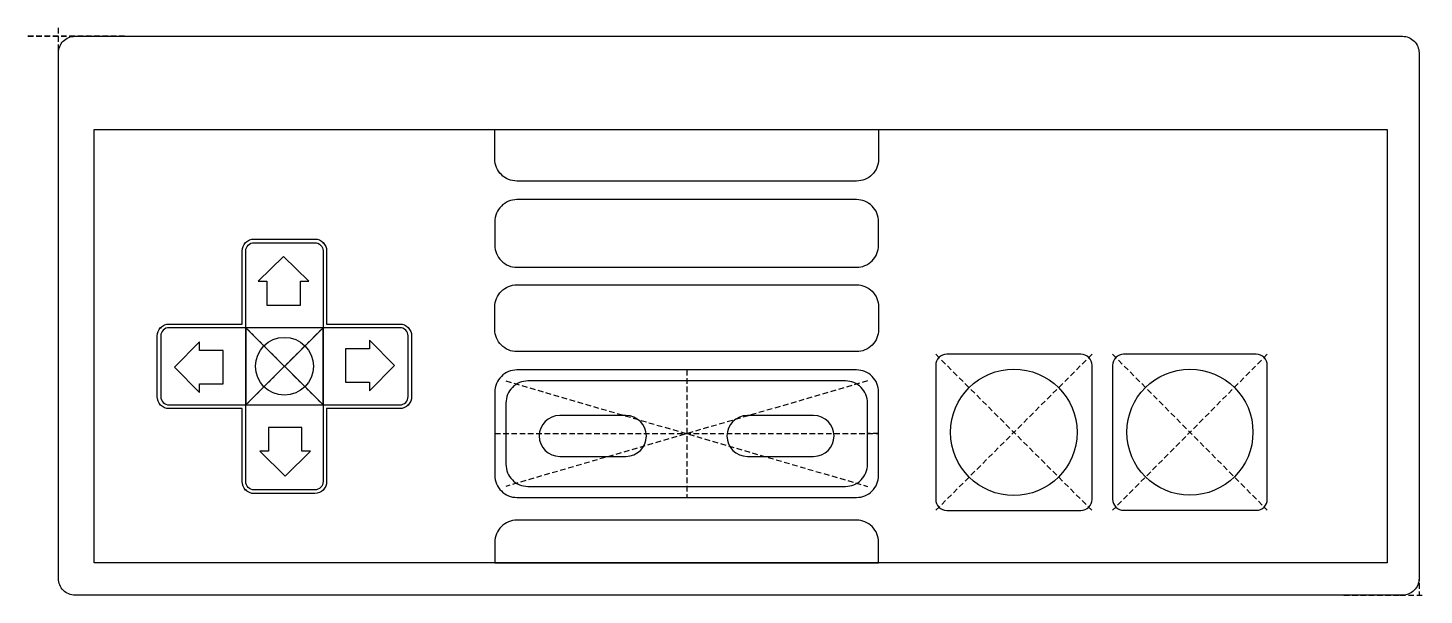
# Model space of a CAD drawing. Header units: millimetres. Extents: x -64 to 62, y -25 to 26.
import ezdxf

# ---------------------------------------------------------------- set-up
doc = ezdxf.new("R2010")
doc.units = ezdxf.units.MM
doc.linetypes.add('DASHED', pattern=[0.75, 0.5, -0.25])
doc.layers.get('0').update_dxf_attribs({"linetype": 'CONTINUOUS'})

msp = doc.modelspace()

# ---------------------------------------------------------------- linework, layer by layer
at = {"linetype": 'DASHED'}
for p, q in [((-55.63, 25.36), (-64.39, 25.36)), ((-64.39, 25.36), (-60.01, 25.36)), ((-61.62, 24.11), (-61.62, 26.12)), ((-61.62, 12.93), (-61.62, 24.11)), ((-37.65, -1.04), (-44.65, -8.04)), ((-44.65, -1.04), (-37.65, -8.04)), ((32, -3.45), (17.84, -17.6)), ((17.84, -3.45), (32, -17.6)), ((47.88, -3.45), (33.86, -17.58)), ((33.86, -3.45), (47.88, -17.58)), ((-4.71, -4.87), (-4.71, -16.42)), ((-4.71, -4.87), (-4.71, -5.87)), ((11.67, -5.87), (-21.09, -15.42)), ((-21.09, -5.87), (11.67, -15.42)), ((-22.09, -10.64), (12.67, -10.64)), ((12.67, -10.64), (11.67, -10.64)), ((61.62, -19.21), (61.62, -23.45)), ((61.62, -23.45), (61.62, -25.27)), ((54.82, -25.27), (59.91, -25.27)), ((59.91, -25.27), (62.08, -25.27))]:
    msp.add_line(p, q, dxfattribs=at)
for p, q in [((-37.65, -1.04), (-44.65, -1.04)), ((-44.65, -1.04), (-44.65, -8.04)), ((-44.65, -1.04), (-37.65, -8.04)), ((-37.65, -1.04), (-44.65, -8.04)), ((-37.65, -8.04), (-37.65, -1.04)), ((-44.65, -8.04), (-44.39, -7.78)), ((-44.65, -8.04), (-37.65, -8.04))]:
    msp.add_line(p, q)
for points in [[(60.12, -25.27), (-60.12, -25.27, -0.414214), (-61.62, -23.77), (-61.62, 23.86, -0.414214), (-60.12, 25.36), (60.12, 25.36, -0.414214), (61.62, 23.86), (61.62, -23.77, -0.414214)], [(-22.09, 16.92), (12.67, 16.92), (12.67, 14.24, -0.414214), (10.67, 12.24), (-20.09, 12.24, -0.414214), (-22.09, 14.24)], [(10.67, 10.56), (-20.09, 10.56, 0.414214), (-22.09, 8.56), (-22.09, 6.43, 0.414214), (-20.09, 4.43), (10.67, 4.43, 0.414214), (12.67, 6.43), (12.67, 8.56, 0.414214)], [(-37.33, 5.91), (-37.33, -0.71), (-30.7, -0.71, -0.414214), (-29.63, -1.79), (-29.63, -7.29, -0.414214), (-30.7, -8.37), (-37.33, -8.37), (-37.33, -14.99, -0.414214), (-38.4, -16.07), (-43.9, -16.07, -0.414214), (-44.98, -14.99), (-44.98, -8.37), (-51.6, -8.37, -0.414214), (-52.68, -7.29), (-52.68, -1.79, -0.414214), (-51.6, -0.71), (-44.98, -0.71), (-44.98, 5.91, -0.414214), (-43.9, 6.99), (-38.4, 6.99, -0.414214)], [(-37.65, -1.04), (-44.65, -1.04), (-44.65, 5.91, -0.414214), (-43.9, 6.66), (-38.4, 6.66, -0.414214), (-37.65, 5.91)], [(-20.09, 2.84), (10.67, 2.84, -0.414214), (12.67, 0.84), (12.67, -1.21, -0.414214), (10.67, -3.21), (-20.09, -3.21, -0.414214), (-22.09, -1.21), (-22.09, 0.84, -0.414214)], [(-44.65, -1.04), (-51.6, -1.04, 0.414214), (-52.35, -1.79), (-52.35, -7.29, 0.414214), (-51.6, -8.04), (-44.65, -8.04)], [(-37.65, -8.04), (-30.7, -8.04, 0.414214), (-29.95, -7.29), (-29.95, -1.79, 0.414214), (-30.7, -1.04), (-37.65, -1.04)], [(31, -3.45), (18.84, -3.45, 0.414214), (17.84, -4.45), (17.84, -16.6, 0.414214), (18.84, -17.6), (31, -17.6, 0.414214), (32, -16.6), (32, -4.45, 0.414214)], [(46.88, -3.45), (34.86, -3.45, 0.414214), (33.86, -4.45), (33.86, -16.58, 0.414214), (34.86, -17.58), (46.88, -17.58, 0.414214), (47.88, -16.58), (47.88, -4.45, 0.414214)], [(10.67, -4.87), (-20.09, -4.87, 0.414214), (-22.09, -6.87), (-22.09, -14.42, 0.414214), (-20.09, -16.42), (10.67, -16.42, 0.414214), (12.67, -14.42), (12.67, -6.87, 0.414214)], [(9.67, -5.87), (-19.09, -5.87, 0.414214), (-21.09, -7.87), (-21.09, -13.42, 0.414214), (-19.09, -15.42), (9.67, -15.42, 0.414214), (11.67, -13.42), (11.67, -7.87, 0.414214)], [(-44.65, -8.04), (-37.65, -8.04), (-37.65, -14.99, -0.414214), (-38.4, -15.74), (-43.9, -15.74, -0.414214), (-44.65, -14.99)], [(-10.22, -9), (-16.22, -9, 1), (-16.22, -12.7), (-10.22, -12.7, 1)], [(0.78, -9, 1), (0.78, -12.7), (6.78, -12.7, 1), (6.78, -9)], [(-22.09, -22.34), (12.67, -22.34), (12.67, -20.48, 0.414214), (10.67, -18.48), (-20.09, -18.48, 0.414214), (-22.09, -20.48)]]:
    msp.add_lwpolyline(points, format="xyb", close=True)
for points in [[(-58.4, 16.92), (58.75, 16.92), (58.75, -22.34), (-58.4, -22.34)], [(-39.71, 3.16), (-38.93, 3.16), (-41.23, 5.42), (-43.53, 3.16), (-42.74, 3.16), (-42.74, 1), (-39.71, 1)], [(-46.7, -3.1), (-48.86, -3.1), (-48.86, -2.31), (-51.11, -4.61), (-48.86, -6.91), (-48.86, -6.13), (-46.7, -6.13)], [(-33.45, -5.98), (-33.45, -6.77), (-31.19, -4.47), (-33.45, -2.17), (-33.45, -2.95), (-35.61, -2.95), (-35.61, -5.98)], [(-42.6, -12.24), (-43.38, -12.24), (-41.08, -14.5), (-38.78, -12.24), (-39.57, -12.24), (-39.57, -10.08), (-42.6, -10.08)]]:
    msp.add_lwpolyline(points, close=True)
for centre, radius in [((-41.15, -4.54), 2.62), ((24.92, -10.52), 5.73), ((40.87, -10.51), 5.71)]:
    msp.add_circle(centre, radius)
for p in [(-37.65, 6.66), (-52.35, -1.04), (-41.15, -4.54), (-29.95, -8.04), (-4.71, -10.64), (24.92, -10.52), (40.87, -10.51), (-44.65, -15.74)]:
    msp.add_point(p)

doc.saveas('drawing.dxf')
